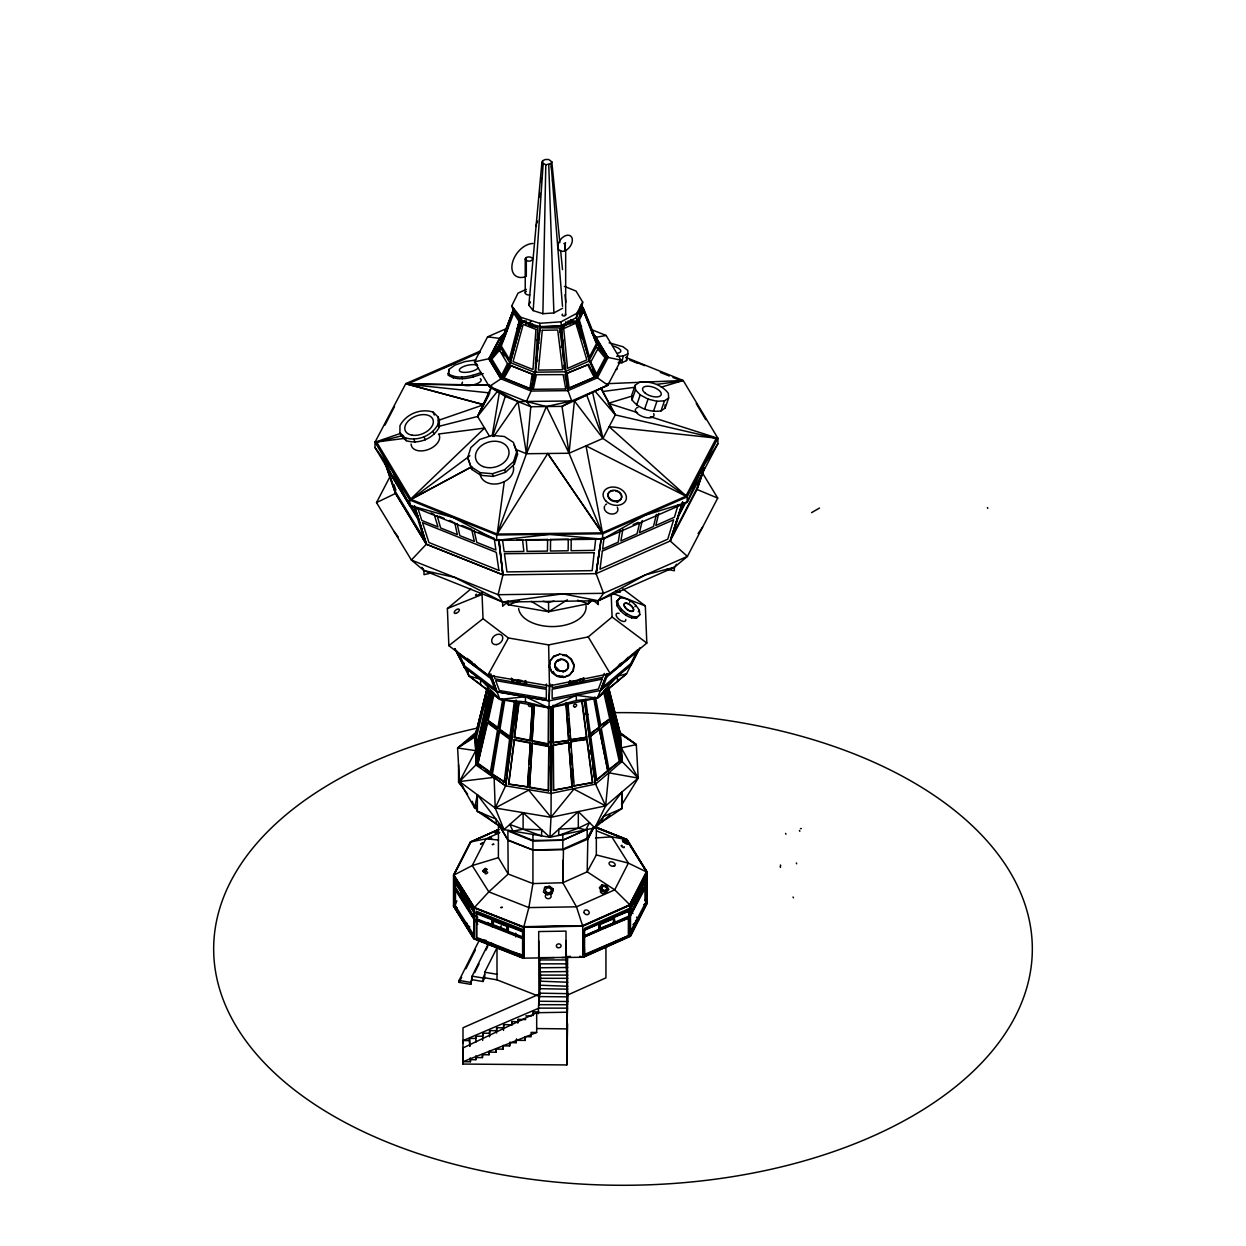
<?xml version="1.0" encoding="UTF-8"?>
<svg xmlns="http://www.w3.org/2000/svg" width="1246" height="1246" viewBox="0 0 1246 1246"><rect width="100%" height="100%" fill="white"/><g stroke="black" fill="none" stroke-linecap="round" stroke-linejoin="round"><path stroke-width="1.5" d="M529.488 787.643L532.276 742.943L529.488 787.643L548.458 790.852L548.785 746.043L534.098 743.286M534.082 705.002L532.073 741.136L548.458 744.423L548.458 707.463M548.458 790.852L548.785 746.043M548.458 744.423L548.785 706.996M538.708 940.948L538.973 1004.681L567.553 1004.728L567.506 957.411L539.783 957.676L539.783 994.448M567.584 1023.791L566.805 1064.941L462.936 1064.053L462.998 1040.628L538.973 1008.123L567.553 1008.154L566.011 940.528M567.553 991.473L566.805 1012.219L536.683 1012.718L536.683 1032.467L462.936 1061.732L470.427 1061.732L470.427 1059.676L475.832 1059.692L475.847 1055.814M475.879 1042.248L475.894 1036.283L482.763 1036.142L482.763 1033.277L489.631 1033.152L489.631 1030.551L496.656 1030.769L496.656 1027.654L503.664 1027.872L503.664 1024.57L511.981 1024.835L511.981 1021.549L518.149 1021.751L518.149 1019.353L525.765 1019.602M596.336 825.117L596.336 854.943L587.178 871.811L562.818 882.744L532.93 883.585L508.197 874.022L498.384 857.669L498.478 824.104L507.916 839.913L508.197 874.022L488.821 891.856L474.399 907.493L474.259 938.69L453.746 906.231L453.746 875.222L470.599 842.062L498.602 829.493M399.919 432.767L399.95 425.696C405.947 414.046 420.634 408.081 433.078 412.083L438.171 417.052L439.355 419.98L439.324 427.051C433.328 438.701 418.625 444.651 406.196 440.663L401.103 435.695L399.919 432.767L405.012 437.735L406.196 440.663M439.324 427.051L438.14 424.138L438.171 417.052M551.62 707.23L551.012 817.298L549.922 837.281L503.991 829.618L481.532 812.953M546.449 684.038L546.418 687.667L495.02 678.868L493.774 675.503M475.832 1059.692L475.832 1057.589L482.451 1057.589L482.514 1054.023M482.669 1040.441L482.763 1033.277M549.361 685.627L549.003 707.884L499.895 699.38L468.839 675.846L454.868 648.636L464.042 666.657L463.901 663.168M562.662 308.229L553.894 312.948L542.882 313.712L545.795 164.815L541.901 162.447L542.695 160.672L545.327 159.504L548.692 159.488L551.822 161.84L559.843 242.659M647.25 902.961L629.837 936.011L629.837 905.001L647.25 871.951L647.079 903.007L630.165 936.151L582.739 957.208L582.739 926.199L576.477 906.823L562.818 882.744L563.457 849.71L587.832 839.103L594.062 827.297M543.49 891.98L547.212 894.472L552.056 893.242L553.193 889.068L549.47 886.124L544.627 887.37L543.49 891.98L547.212 894.908L552.056 893.678L553.193 889.068M544.627 887.37L549.47 886.56L553.177 889.504M618.452 731.355L636.301 744.594L638.217 778.111L621.661 805.041L621.925 792.004L594.856 827.889L549.922 837.281L523.118 812.657L503.991 829.618L477.358 794.761L474.648 807.844L477.405 809.884M482.451 1057.589L482.451 1054.739L489.086 1054.739L489.18 1051.141M489.538 1036.75L489.631 1030.551M489.086 1054.739L489.086 1052.138L496.095 1052.2L496.188 1048.634M496.515 1033.012L496.656 1027.654M496.095 1052.2L496.095 1049.085L503.104 1049.148L503.213 1045.285M503.509 1030.38L503.664 1024.57M503.104 1049.148L503.104 1045.846L509.63 1045.924L509.63 1042.637L516.14 1042.715L516.14 1040.317L525.251 1040.41L525.345 1036.641L531.108 1036.765L531.108 1032.404L536.683 1032.467M567.553 1008.154L566.805 1028.9L536.683 1028.542M568.223 667.716L567.74 663.012L563.831 659.586L560.357 659.212L557.289 660.458L555.436 663.012C552.243 672.809 570.341 674.709 568.41 664.414L566.774 661.486C562.912 657.421 554.968 659.399 554.828 665.395M549.86 683.805L549.081 700.797L496.967 691.841L464.073 666.89L463.917 663.277M532.073 741.136L534.394 704.535M527.494 787.301L530.344 742.663L514.364 739.657L508.539 784.092L527.759 786.911L508.539 784.092M518.819 702.386L514.396 737.585L530.204 740.763L532.307 704.691M527.868 784.98L528.88 767.676M529.114 763.829L530.235 744.578M530.204 740.763L532.572 704.302M402.847 435.508L376.681 442.174L411.071 499.412L497.185 534.067L526.466 453.731L530.812 406.726L526.451 401.477L531.123 391.057L535.095 372.554L537.883 328.072L521.529 321.156L510.455 362.648L500.861 378.893L489.304 386.525L474.461 361.838L487.607 336.825L508.243 327.807M542.882 313.712L533.179 310.597L543.147 163.927M539.892 197.07L540.188 193.239M541.076 181.745L541.371 177.913M542.103 168.335L542.695 160.672M533.179 310.597L528.834 305.192L541.901 162.447M625.118 842.763L627.143 842.95L624.807 841.081M505.876 331.716L499.49 338.398L488.79 358.77L501.017 378.862L531.123 391.057L535.624 372.18L539.767 327.823L559.579 327.963L567.989 390.652L571.712 400.963L574.422 400.932L607.814 385.185L620.96 360.172L606.117 335.47L591.975 329.785M517.791 1023.153L518.149 1019.353M516.14 1042.715L516.498 1038.899M564.407 286.378L576.057 291.066L582.707 302.124L576.82 313.338L576.384 317.637L581.726 338.102M549.33 667.062L550.218 660.614L553.956 656.128L559.781 654.15L566.151 655.194L571.353 658.978L574.001 664.492L573.378 670.27L569.391 675.425L563.55 677.403L557.18 676.36L551.978 672.575L549.33 667.062L550.218 660.614M573.113 670.94L574.001 664.492M532.976 1015.537L533.381 1011.783L538.973 1012.048M595.697 538.848L594.42 550.374L571.089 550.716L571.229 539.16L591.943 538.895M511.545 1025.396L511.981 1021.549M509.63 1045.924L510.05 1042.092M567.584 963.843L539.83 963.828L540.624 978.328L539.752 988.701L567.771 989.168M538.973 1004.681L539.752 993.171L567.771 993.654M538.35 1013.699L538.973 994.261L462.998 1027.763L462.998 1042.949M503.991 829.618L495.207 808L505.596 785.852L510.112 747.849M510.564 744.049L514.863 707.962M570.637 684.272L570.59 681.001L570.637 684.272L582.801 681.889L582.894 678.463L579.374 679.195M608.469 687.294L620.508 734.206L622.081 761.508L595.541 784.123L551.059 793.422L505.596 785.852L516.124 699.956M504.132 782.55L509.583 739.19L498.727 731.168L491.625 773.688L505.051 782.301L491.625 773.688M503.914 700.19L499.101 728.988L510.751 736.9L509.848 737.134L514.396 701M506.001 774.763L508.119 757.786M508.602 754.017L510.502 738.94L501.188 732.072M510.985 735L513.134 717.867M513.617 714.067L515.283 700.75M508.82 783.703L514.364 739.657M514.396 737.585L519.099 701.996M536.356 224.576L536.387 226.445M535.733 363.614L540.437 326.966L539.627 323.306L520.781 317.263L511.701 305.971L518.04 293.106L526.326 289.352M483.386 870.3L484.227 871.515M604.123 537.415L602.612 549.081L618.265 542.135L620.041 530.391M595.152 391.306L615.306 414.902L716.232 438.312L685.783 496.297L602.098 532.867L497.185 534.067L504.272 481.641M583.346 681.313L583.844 677.622M492.497 692.169L475.583 764.717L505.596 785.852L517.324 702.09M600.105 545.561L596.102 573.612L603.531 593.314L598.282 600.759L598.282 604.497L592.473 599.622M601.179 538.474L596.118 573.643L502.948 574.842L426.319 544.222L395.512 493.447L384.858 462.687M601.335 538.365L596.118 573.643L670.223 540.998L697.012 489.476L704.613 467.437L696.997 489.46L717.712 498.089L687.418 556.401L674.366 567.273L598.282 600.759L502.652 602.02L423.998 570.59L411.382 560.046L376.51 502.59L390.761 475.147M532.167 374.439L529.83 388.736L503.166 377.974L510.284 365.389L533.101 374.501L510.284 365.389M531.045 387.008L531.637 383.441M532.213 379.859L532.805 376.292M492.186 435.851L499.49 391.758M492.528 773.439L499.646 730.919L498.727 731.168M500.004 728.739L504.801 699.956M490.301 772.754L497.497 730.249L486.999 722.493L477.81 763.907L490.301 772.754L491.703 768.844M493.587 692.745L487.498 720.188L498.634 727.851L497.87 728.053L502.73 699.333M492.326 765.153L492.949 761.462M495.768 744.828L496.391 741.136M497.014 737.445L497.637 733.738M499.615 722.104L500.253 718.272M500.908 714.441L501.546 710.625M502.2 706.794L502.839 702.962M582.894 678.463L582.801 681.889M622.938 529.114L620.851 540.982L637.033 533.802L639.525 523.367M511.701 305.971L513.243 309.989L522.121 320.97L540.437 326.966L561.152 325.689L576.384 317.637L581.991 306.22L582.707 302.124M483.246 373.582C472.499 377.476 458.84 382.086 448.42 375.295L448.84 369.486L454.992 365.094L464.883 361.605L475.863 359.969M448.42 375.295L448.84 369.486M534.736 371.324L531.123 391.057L567.989 390.652L597.395 377.803L608.095 357.415L596.009 337.308L592.255 333.025M618.608 362.898L621.879 362.757L623.156 356.029L627.844 353.864L627.813 350.469L623.031 346.762L609.123 342.79M621.879 362.757L626.582 360.592L627.844 353.864M555.373 663.152L555.249 666.314L559.875 671.002L563.348 671.376L566.416 670.13L568.269 667.576M569.048 684.225L569.765 680.518M477.81 763.907L487.762 722.291L496.765 728.941M488.261 719.986L493.946 694.38M491.142 690.985L487.186 707.868L487.653 718.148L486.501 717.976L492.372 691.764M477.436 760.325L492.497 692.994M478.651 754.842L492.653 692.449M536.496 223.875L537.602 221.072M476.206 748.021L485.488 708.585L484.974 698.741L475.536 736.682L476.206 748.021L477.187 748.161L485.146 714.347M490.472 691.717L486.952 706.669L485.971 706.544L489.491 691.577M485.551 709.737L486.065 719.908L476.938 760.558L476.268 749.22L485.551 709.737L486.719 709.909L486.89 713.288M486.501 717.976L486.018 707.712L489.99 690.829M477.779 755.045L477.452 749.376L486.719 709.909M642.282 520.594L639.432 532.743L653.496 526.513L656.377 514.38M658.713 513.336L655.832 525.469L674.398 517.246L678.167 504.77M498.93 539.44L502.948 574.842L498.104 594.7L502.652 602.02L502.652 606.272L508.243 601.102M487.061 688.322L474.96 736.978L476.533 764.281L459.525 781.538L474.648 807.844L472.203 801.303M485.971 706.544L485.504 696.639L487.357 689.178M477.078 746.261L476.517 736.822L485.068 702.495M486.875 705.018L486.501 696.763L488.354 689.318M477.171 364.58L474.461 361.838L488.79 358.77L500.861 378.893L509.754 362.726L520.283 320.72L514.536 311.111M500.082 338.85L506.717 330.969M487.186 688.477L474.96 736.978L476.595 764.063M487.357 687.948L474.96 736.978L457.594 748.005L459.525 781.538L495.207 808L551.012 817.298L605.649 805.882L638.217 778.111L621.287 747.849L636.301 744.594L620.337 733.458M591.211 753.799L592.208 750.045M479.632 939.531L459.089 980.446L459.089 982.378L470.77 984.34L472.109 977.752M470.77 984.34L472.109 976.163L488.588 943.315M561.136 347.385L563.239 340.22M617.144 501.967L617.035 500.939M617.549 501.998L617.891 500.83A7.024 5.28 16.4 0 0 619.324 492.03A7.024 5.28 16.4 0 0 608.25 493.447A7.024 5.28 16.4 0 0 616.178 501.048L618.374 501.608M492.7 436.084L505.237 396.43L489.304 386.525L526.451 401.477L546.402 406.539L571.712 400.963L607.814 385.185L597.395 377.803L592.925 369.891M467.686 457.578L470.863 447.594L479.757 439.495L491.999 435.415L504.319 436.474L513.383 442.377L516.794 451.55L517.557 454.245L514.38 464.213L505.487 472.327L493.245 476.408L480.94 475.349L471.86 469.446L467.686 457.578L471.86 469.446M471.097 466.752L480.177 472.655L492.482 473.714L504.723 469.633L513.632 461.518L516.794 451.55M417.394 514.738L426.319 544.222L411.382 560.046L498.104 594.7L603.531 593.314L687.418 556.401L670.223 540.998L682.559 502.122M682.979 502.59L679.506 513.477L685.175 502.543M670.223 540.998L682.699 502.216M670.161 540.998L682.652 502.34M482.7 871.156L485.286 868.431L486.921 869.35L484.336 872.091L482.7 871.156L484.336 872.091M482.841 871.406L485.286 868.431M484.18 871.842L486.921 869.35M525.314 684.506L525.064 681.064L525.314 684.506L512.931 682.294L512.573 678.945M512.931 682.294L513.227 681.406M703.928 468.029L697.059 488.089L672.497 535.437L678.805 515.657L685.752 502.309M635.195 385.201L631.706 395.278L632.018 399.888C638.622 408.579 650.365 412.473 661.003 410.931L665.177 408.018L668.65 397.941L668.339 393.315C661.751 384.625 649.991 380.746 639.369 382.288L635.195 385.201L635.507 389.811L632.018 399.888M636.722 404.981L640.21 394.904L635.507 389.811M644.571 409.171L648.06 399.094L640.21 394.904M653.465 411.351L656.938 401.274L664.476 400.854L668.65 397.941M661.003 410.931L664.476 400.854M621.661 805.041L622.969 801.38M513.586 309.506L499.786 346.372L488.79 358.77L500.44 345.703L513.243 309.989M604.248 673.432L602.784 677.357L552.134 687.667L552.134 684.552M606.849 673.603L600.463 690.424L549.112 700.844L496.983 691.764L464.073 666.89M513.819 309.008L501.001 342.479L505.393 334.13M507.06 330.439L500.02 337.962L489.32 358.35L499.521 345.781L513.85 308.478M505.455 602.503L508.446 604.777L548.629 611.739L588.221 603.718L589.545 600.307M549.953 661.283L553.956 656.128M551.978 672.575L549.595 666.376M559.781 654.15L553.691 656.813M556.931 669.102L557.959 671.049M557.18 676.36L552.243 671.89M573.736 665.177L571.089 659.664L566.151 655.194M563.55 677.403L569.656 674.74L573.378 670.27M566.416 670.13L563.021 672.201M607.238 673.572L597.364 698.103L549.003 707.884L525.454 701.934L499.895 699.38L468.839 675.846L467.219 670.395M511.717 728.583L516.763 716.279M621.365 663.152L618.452 665.582L619.309 666.236L620.43 663.557M488.962 838.091L489.522 839.306L491.578 838.215L489.803 837.343L489.522 839.306M491.282 837.577L489.242 838.683L491.251 837.733M483.541 870.549C485.878 865.83 487.124 873.789 483.355 870.58M486.08 869.973L484.414 871.25M619.309 666.236L626.582 660.178L627.828 657.312M385.014 425.057L394.499 406.554M479.71 351.325L405.775 383.643L375.015 442.19L375.015 447.594L409.732 505.409L496.687 540.39L602.659 539.191L687.153 502.247L702.542 467.577L717.914 443.701L717.914 438.296L683.182 380.482L625.804 357.4M472.109 979.683L482.996 981.505L482.996 977.985L484.71 974.279M482.996 981.505L484.71 977.798L484.71 972.223L497.247 947.24M563.613 324.49L563.644 326.265L531.139 326.654L532.447 323.882M491.843 386.151L477.607 416.476L438.358 426.475M562.507 306.314L551.059 163.428L551.822 161.84M500.44 345.703L504.35 337.557M491.422 387.724L477.607 416.476L489.569 436.365M593.205 827.889L587.832 839.103L587.178 871.811L614.73 889.831L630.165 905.126L630.165 936.151M549.922 837.281L578.331 811.598L594.856 827.889L605.649 805.882L608.811 772.816L638.217 778.111L622.081 761.508L616.163 739.034M528.834 305.192L530.469 301.875M501.126 376.308L507.48 363.645L498.727 348.88L490.363 358.583L501.126 376.308L502.668 376.837L504.256 373.675M506.639 368.909L509.022 364.159L507.48 363.645M459.089 982.378L461.659 977.269M465.926 968.749L475.349 949.982M474.71 972.565L479.04 963.921M485.987 950.091L487.716 946.633M499.553 929.236L501.266 925.84M467.593 670.441L468.839 675.846L480.582 679.366L499.895 699.38L525.454 696.732L549.003 707.884L576.322 700.517L597.364 698.103L626.536 673.775L639.914 647.78M456.815 882.386L455.133 885.704L455.133 881.841M456.893 883.274L455.133 886.731L455.133 904.331L456.893 900.889M453.746 906.231L455.444 902.914M498.525 829.447L470.427 841.938L453.513 875.066L453.513 906.091L473.558 938.643L522.931 958.174L554.174 957.676M474.399 938.503L523.834 957.972L523.834 926.962L474.399 907.493L453.918 875.066L470.77 842.062L498.743 829.634M646.316 871.857L629.479 904.861L582.458 925.747L523.663 926.681M626.847 839.399L646.674 871.998L629.837 905.001L582.614 925.98L523.803 926.915L528.849 907.586L532.93 883.585L532.93 841.034L507.916 830.926L507.916 839.913L532.93 850.021L563.457 849.71M644.743 899.83L646.674 903.007L646.674 871.998L626.193 839.57L597.566 827.78L627.034 839.446L647.079 871.998L630.165 905.126L582.739 926.199L522.931 927.149L473.558 907.618L453.513 875.066L474.072 907.633L474.072 938.643L523.756 958.174M639.105 649.197L631.27 664.492L600.463 690.424L631.41 664.616M506.67 331.202L500.269 338.118L490.815 356.107L498.789 346.123L504.038 336.171M494.101 353.942L501.842 339.224L504.396 336.467M499.521 345.781L505.611 334.162M484.663 403.034L489.071 394.639M589.187 360.452L597.893 343.865L583.549 308.556L577.942 319.085L589.187 360.452L597.395 377.803L589.654 360.873L577.023 320.502L561.307 327.044L567.989 390.652L564.905 374.423M650.35 416.709L717.914 438.296L687.153 496.858L687.153 502.247L644.898 515.314L602.659 539.191L549.673 534.394L496.687 540.39L453.217 517.495L409.732 505.409L392.381 471.097L375.015 447.594M687.153 502.247L717.914 443.701M596.429 374.174L605.026 357.882L606.6 357.322L598.625 347.494L597.068 348.055L605.026 357.882M595.572 375.809L597.145 375.248L606.6 357.322M629.542 908.941L631.878 904.487M630.492 908.023L646.814 877.059M630.492 909.097L646.814 878.134M636.192 901.434L640.351 893.522L640.351 889.146M629.542 914.704L635.008 904.331L635.008 898.568M645.849 883.741L640.631 893.662L640.631 889.815M629.542 915.732L645.849 884.769M630.492 914.875L646.814 883.912M630.492 915.903L646.814 884.94M629.542 933.347L645.849 902.369L645.849 879.894M598.625 347.494L590.744 362.103L597.145 375.248M587.115 829.291L562.818 840.209L532.93 841.034M498.384 824.104L508.197 840.458L532.93 850.021L562.818 849.18L587.178 838.247L592.644 828.185M500.861 378.893L510.377 361.729L522.121 320.97L520.781 317.263M470.817 589L447.392 608.546L448.856 645.677L487.856 675.223L508.446 637.968L548.629 644.914L588.221 636.908L612.098 617.004L611.21 594.654M503.166 377.974L504.1 378.036L511.218 365.452M622.517 840.24L624.916 840.147L627.813 842.047L628.296 844.025L623.187 841.922L622.517 840.24L625.04 840.692M623.187 841.922L622.704 839.944M624.916 840.147L628.296 844.025M626.084 843.822L628.482 843.729M497.185 534.067L547.742 453.497L602.098 532.867L569.033 453.248L546.402 406.539L526.466 453.731L516 449.526M616.863 501.531L617.891 500.83M493.759 436.505L518.025 401.57L571.712 400.963L561.993 406.367L530.812 406.726L505.237 396.43M666.906 569.251L674.366 570.761L674.366 567.273L676.516 564.251M698.103 533.568L702.557 527.245M405.012 437.735C417.441 441.738 432.144 435.773 438.14 424.138M483.666 870.253L485.208 869.272L486.267 869.926M485.333 872.434C483.604 875.767 490.192 872.402 486.656 871.733M535.344 363.131L537.633 360.141M616.521 601.538L620.025 597.924C628.264 597.519 635.46 603.547 639.323 610.384L639.852 614.59L636.348 618.203C628.124 618.608 620.929 612.58 617.05 605.743L616.521 601.538L620.025 597.924M617.05 605.743L618.109 604.388L617.58 600.198M620.43 610.742L621.474 609.387L618.109 604.388M629.604 602.27L630.647 600.93M625.741 615.197L626.785 613.857L632.61 616.583L637.407 616.848L639.852 614.59M634.915 606.74L635.958 605.385M631.566 617.938L632.61 616.583M638.279 611.739L639.323 610.384M636.348 618.203L637.407 616.848M497.746 390.933L477.607 416.476L483.791 404.716L405.775 383.643L489.413 385.216M498.073 350.079L500.347 347.245L498.789 346.123M559.656 332.199L565.482 324.91M577.521 600.214L588.221 603.718L591.539 599.622M549.642 742.024L552.071 739.034M574.328 788.562L551.012 817.298L528.32 789.637M490.363 358.583L491.905 359.097L500.269 349.394L498.727 348.88M594.576 697.153L597.364 698.103L626.536 673.775L617.455 676.251L597.364 698.103L576.322 695.315L549.003 707.884L548.988 706.389M409.732 505.409L409.732 500.004L484.585 428.079L438.452 434.029M627.003 843.277L626.38 841.408L627.018 842.109M618.141 362.711L620.96 360.172L608.095 357.415L600.993 349.254M529.363 789.808L495.207 808L494.132 777.348L459.525 781.538L475.738 750.637L457.594 748.005L476.844 731.604M594.856 827.889L610.01 814.962M633.015 924.579L638.887 919.579L636.504 917.134M607.051 771.072L595.993 780.448L607.877 771.227L599.357 728.957L607.877 771.227M620.119 760.839L609.045 770.23L601.273 728.225L610.992 720.328L620.119 760.839L608.064 770.044L607.363 766.228M607.332 675.379L637.734 649.758M588.221 603.718L592.707 599.996M487.856 675.223L549.47 685.892L610.197 673.603L646.814 643.061L645.335 605.93L622.844 588.891M476.984 666.485L476.159 667.155L468.309 661.143L469.135 660.473M590.744 742.32L589.95 736.604L593.984 733.333M603.08 725.779L607.238 722.4M589.95 736.604L600.167 729.128M448.856 645.677L483.027 618.701L482.062 594.482L447.392 608.546M588.86 728.63L589.623 734.159L599.778 726.948L594.576 698.492M610.556 718.428L599.918 725.873L610.556 718.428L604.248 690.44M589.623 734.159L599.778 726.948M594.342 338.647L595.884 337.51L592.068 333.227M469.882 455.771L411.071 499.412L471.86 466.705M457.594 748.005L475.972 734.61M531.139 601.288L548.629 611.739L567.288 599.84M811.567 512.636L819.525 508.041M442.953 368.037L455.366 362.898M539.627 323.306L561.027 321.811L576.82 313.338M400.387 433.452L375.015 442.19L409.732 500.004L471.362 466.923M545.795 164.815L551.059 163.428M453.918 875.066L472.234 865.581L498.384 857.669M489.304 386.525L518.025 401.57L526.466 453.731L569.033 453.248L561.993 406.367L607.814 385.185M578.331 828.169L589.607 822.703L585.76 829.789L578.331 828.169L558.956 829.104L558.582 835.459L578.331 828.169L578.331 811.598M633.856 909.409L630.554 911.013L632.937 913.458M643.777 904.612L647.079 903.007L630.678 936.151L583.58 957.224L561.79 957.551M376.51 502.59L395.512 493.447L385.014 462.344M536.683 1012.718L462.936 1047.979L462.936 1064.053M517.028 328.259L522.276 325.813M525.765 324.194L531.014 321.748M519.364 323.026L524.535 320.658M518.211 324.832L526.497 321.001M518.476 324.427L525.173 321.359M566.93 995.336L605.945 977.845L605.945 945.589M499.786 832.671L485.878 838.854L470.427 841.938M584.561 929.687L628.996 909.938M585.589 929.563L598.828 923.691L599.435 929.921L598.828 923.691M614.138 916.885L614.761 923.13L614.138 916.885L628.996 911.028L583.938 930.31L583.938 936.073L628.996 916.791L628.373 910.561M601.491 923.255L614.013 918.411L614.013 922.803L600.401 928.846L599.778 924.002L600.401 928.846M600.401 924.47L614.013 918.411M599.778 928.395L614.013 922.803M583.938 936.073L598.828 929.469M614.138 922.663L628.373 916.34M584.561 955.168L584.561 928.379L628.996 908.63L628.996 935.435L584.561 955.168L583.938 937.101L599.933 929.999M603.5 928.426L628.996 917.819L583.938 937.101M583.938 954.716L628.996 935.435M526.31 257.548L527.058 257.206A3.645 2.103 0 0 1 532.509 258.841A3.645 2.103 0 0 1 527.634 261.006A3.645 2.103 0 0 1 526.31 257.548L526.31 276.316L525.002 276.892A19.142 12.398 -53 0 1 512.418 262.859A19.142 12.398 -53 0 1 532.945 243.484M563.862 243.593A1.791 1.044 0 0 0 564.765 243.453L565.139 243.281A1.791 1.044 0 0 0 565.606 242.814M633.139 524.628L638.232 522.37M480.146 352.291L407.146 384.189L483.791 404.716L438.467 420.338M565.7 371.339L589.654 360.873M409.732 500.004L496.687 534.986L602.659 533.786L687.153 496.858L609.138 426.662L717.914 438.296M568.176 388.347L595.09 376.977L588.564 364.439L566.167 373.629L588.564 364.439M595.09 376.977L569.157 388.269L567.164 373.551M448.077 373.629C457.936 380.123 470.988 376.183 481.268 372.492M506.11 602.098L508.446 604.777L519.224 600.977M498.634 831.191L494.942 833.076L498.758 832.281M635.507 920.716L638.887 919.579M501.842 698.772L499.895 699.38L496.983 691.764M513.134 713.039L516.669 711.933M598.018 949.53L607.129 946.695M602.659 539.191L602.659 533.786L585.994 445.834L687.153 496.858L602.955 438.421L574.422 400.932L569.033 453.248L602.955 438.421L615.306 414.902L608.344 403.299L632.065 396.072M661.283 387.163L683.182 380.482L606.818 383.706M509.583 739.19L510.502 738.94M674.366 567.273L645.475 574.858L598.282 600.759L562.896 593.844L502.652 602.02L454.743 577.381L423.998 570.59L421.724 567.6M433.39 572.475L423.998 574.671L423.998 570.59L422.02 567.319M513.601 710.22L517.308 709.441M613.125 866.359L614.87 865.721A3.24 2.025 24.4 0 0 612.97 862.232A3.24 2.025 24.4 0 0 609.06 863.073A3.24 2.025 24.4 0 0 612.331 866.282L614.496 866.032M513.523 711.855L517.199 711.077M800.462 828.683L801.334 828.512M570.933 681.874L583.237 679.35M553.317 790.244L572.194 786.802L553.317 790.244L553.022 745.217L568.706 742.289L572.194 786.802M592.722 782.566L573.767 785.946L592.722 782.566L587.084 739.283L579.483 740.186M543.022 601.32L548.552 602.285L554.018 601.179M570.294 683.4L577.256 682.029M572.288 741.526L575.886 740.856M553.022 745.217L569.033 742.663M570.902 747.616L570.481 741.868L587.084 739.283M523.118 829.229L512.994 831.113L509.801 824.463L541.496 835.864L541.776 829.789L523.118 829.229L523.118 812.657M609.434 701.031L609.076 695.408L610.229 695.206L610.836 704.582L607.3 689.848M609.496 697.168L610.665 696.95L611.303 706.56L620.586 745.326L619.418 745.544M610.369 713.07L609.917 705.828L610.898 705.641L606.942 689.069M610.135 706.778L611.303 706.56M610.4 707.837L611.381 707.666L620.679 746.525L621.489 757.864L612.004 716.964L611.381 707.666M611.023 717.151L612.004 716.964M619.278 743.66L618.608 734.206L619.776 733.987L620.586 745.326M620.368 756.151L619.683 746.712L620.679 746.525M606.117 335.47L596.009 337.308L592.411 333.601M552.99 742.709L568.877 740.373L552.99 742.709L552.757 706.716M570.31 739.61L586.819 737.243L570.715 740.062L570.029 735.825M603.282 391.446L633.949 387.397M656.938 384.36L681.858 381.074L672.887 377.46M375.015 442.19L405.76 438.234M566.743 956.663L570.481 956.367M595.541 837.966L611.786 836.845L626.193 839.57L596.18 827.765M616.599 356.309L623.156 356.029M469.446 1038.479L469.804 1046.188L469.446 1038.479L475.894 1038.385L475.894 1036.283M462.998 1040.628L469.446 1040.535M517.106 539.845L522.572 539.783L523.834 551.417L504.163 551.713L502.543 540.032M561.884 325.175L565.762 325.128M535.624 372.18L565.668 371.838M565.762 388.986L533.272 389.313L536.387 374.688L563.145 374.625L565.731 388.877M540.312 967.753L567.678 967.503M540.312 971.833L567.678 971.568M508.586 830.412L532.945 840.396L562.818 840.209L587.178 829.26L587.178 838.247M567.584 959.934L539.83 959.934L539.783 957.676M540.624 975.104L567.787 975.104M540.624 978.328L567.787 978.328M539.362 996.598L567.662 996.862M539.362 1001.254L567.662 1001.519M489.678 385.31L407.146 384.189L489.958 392.957M525.765 1015.895L531.481 1016.082M540.125 981.194L567.771 982.222M540.125 985.228L567.771 986.271M498.509 839.991L485.878 838.854L472.234 865.581L488.821 891.856L528.849 907.586L576.477 906.823L614.73 889.831L628.373 863.104L611.786 836.845L596.756 830.926M626.987 842.95L626.193 842.888M487.607 336.825L499.49 338.398M485.504 696.639L486.501 696.763M486.018 707.712L487.186 707.868M485.488 708.585L486.47 708.725L486.22 703.803M475.536 736.682L476.517 736.822M476.268 749.22L477.452 749.376M486.252 940.45L474.072 938.643L453.513 906.091L455.148 902.774L453.513 906.091L457.064 907.664M562.709 655.349L565.886 655.879M557.445 675.675L563.815 676.718M484.71 972.223L496.998 974.279M484.71 977.798L496.998 979.854L538.35 996.068M472.109 976.163L482.996 977.985M459.089 980.446L470.77 982.409M517.931 679.849L521.498 680.456M512.277 679.833L524.768 681.936M529.815 787.176L548.785 790.385M516.763 682.045L520.298 682.683M514.084 740.046L530.064 743.052M531.949 743.41L548.458 746.51M514.66 737.196L530.469 740.373M532.4 740.669L548.785 743.955M648.06 399.094L656.938 401.274M596.336 854.943L628.373 863.104L646.674 871.998M579.826 956.258L583.58 957.224M622.159 845.395C618.608 844.881 625.367 849.554 624.199 846.735M521.264 954.607L498.883 948.393L491.095 942.911M634.276 361.48L644.727 365.639M584.67 713.491L588.205 714.519M467.312 923.473L463.792 922.367L469.835 926.946M608.344 403.299L637.563 412.628M612.939 593.47L645.335 605.93M475.474 803.872L477.358 811.333L480.146 812.423M596.367 827.578L626.52 839.43L647.079 871.998M474.072 907.633L523.694 927.149L523.694 958.158M476.284 912.524L522.604 930.762M490.644 918.551L476.86 913.116L476.86 918.894L492.372 924.999L492.372 919.237M509.988 926.167L521.529 930.715M476.284 913.598L522.604 931.837M523.18 937.132L508.337 931.292L508.337 925.513M476.284 919.377L522.604 937.615M523.18 938.16L476.86 919.922L476.86 937.537L523.18 955.775M476.284 920.405L522.604 938.643M568.083 320.954L573.129 322.979M578.191 324.988L581.555 326.327M565.466 321.904L570.512 323.913M577.256 326.592L580.62 327.947M430.851 512.994L434.138 514.318M438.888 516.218L444.152 518.336M449.432 520.439L452.937 521.856M461.986 525.485L471.689 529.363L474.337 541.403L459.821 535.624L457.126 523.538M479.134 532.354L494.21 538.397L495.908 550L476.751 542.368L474.119 530.344M498.945 539.767L502.948 574.842L426.319 544.222L395.512 493.447M570.528 319.755L580.48 323.773M570.59 321.063L574.11 322.48M629.837 360.141L637.002 363.022M660.333 372.414L669.289 376.012M510.455 362.648L535.095 372.554M504.1 378.036L530.765 388.799M477.358 811.333L495.908 819.027L496.531 824.073L477.358 811.333L477.358 794.761M573.3 788.78L605.649 805.882L595.541 784.123L592.489 765.231M467.172 903.49L471.268 913.972L477.748 917.383M487.451 922.507L490.69 924.221L492.497 927.102M625.804 842.623L624.916 842.094M486.049 696.826L487.03 697.386M623.374 841.642L626.255 843.526M618.826 732.928L636.301 744.594M500.269 338.118L501.842 339.224M478.573 763.689L491.064 772.551M476.533 764.281L480.925 767.552M485.333 770.822L505.596 785.852M612.098 617.004L646.814 643.061M472.234 662.265L466.985 658.309L468.309 661.143M483.027 618.701L508.446 637.968M457.874 652.374L490.317 676.952L489.367 674.351M487.498 720.188L497.87 728.053M499.101 728.988L509.848 737.134M473.059 663.479L475.676 665.489M625.726 659.523L626.582 660.178M624.682 842.483L623.779 841.564M621.474 609.387L626.785 613.857M458.559 764.764L458.559 782.052L463.543 787.69M599.295 346.435L597.099 343.694L581.399 304.055M601.491 349.176L608.095 357.415L597.893 343.865M393.954 531.326L398.222 536.901M458.559 782.052L467.593 794.107M696.218 403.517L705.766 419.684M536.839 340.049L539.035 343.226M547.742 453.497L602.659 533.786M581.399 304.849L595.604 340.594M453.746 875.222L474.259 907.68M457.313 884.535L459.151 887.448M472.639 908.786L468.527 902.291L468.527 908.069L473.667 916.184M454.541 880.751L473.745 911.153M454.541 881.825L473.745 912.228M473.682 917.243L455.475 888.429L455.475 906.029L473.682 934.843M454.541 887.604L473.745 918.006M454.541 888.632L473.745 919.034M471.268 913.972L473.137 916.947M474.991 919.906L477.779 924.376M393.518 477.934L385.73 463.652M402.318 492.372L408.174 501.967L407.707 500.549M702.012 472.218L717.712 498.089M499.786 346.372L509.754 362.726M491.905 359.097L501.686 375.233M595.884 337.51L606.522 355.219L596.242 341.622M596.273 341.871L598.205 345.095M508.851 750.435L510.658 753.456M588.221 636.908L610.197 673.603M502.216 352.68L504.147 355.967M600.774 388.16L615.306 414.902L601.195 388.269M587.582 364.517L594.108 377.055M456.986 651.082L462.858 662.732M799.449 830.49L799.839 831.3M785.572 833.403L785.977 834.213M796.319 862.964L796.724 863.79M780.37 865.004L780.775 865.814M780.105 866.624L780.51 867.434M793.032 897.011L793.437 897.836M490.971 837.094L491.578 838.215M474.851 664.243L476.159 667.155M507.06 601.397L508.446 604.777M433.078 412.083L434.262 415.011M432.985 431.412L434.169 434.34M424.092 436.957L425.275 439.885M413.859 439.262L415.043 442.19M987.424 507.543L987.767 508.43M581.991 306.22L588.112 322.325M586.85 395.496L602.955 438.421L592.613 392.412M514.146 445.071L517.557 454.245M491.095 675.379L496.967 691.841L490.737 673.821M578.751 310.737L580.652 316.126M394.016 484.678L395.916 490.099M580.325 306.298L582.77 313.307M580.402 307.482L582.271 312.886M580.262 309.662L581.508 313.213M393.393 476.206L401.321 490.737L400.215 487.388M408.252 500.861L416.865 516.218L413.999 507.169M417.69 507.714L421.802 520.47L437.969 526.918L434.683 516.109M414.497 505.985L426.412 544.191L414.591 506.032M608.842 693.134L611.506 702.464M612.565 706.202L620.508 734.206M513.632 461.518L514.38 464.213M504.723 469.633L505.487 472.327M492.482 473.714L493.245 476.408M480.177 472.655L480.94 475.349M437.128 515.517L440.648 527.977L457.344 534.643L454.697 522.557M612.316 706.684L617.907 729.175M608.64 687.714L620.103 734.206L622.081 761.508L605.727 690.58M607.752 690.019L609.076 695.408M609.948 699.022L618.608 734.206M525.765 680.534L526.7 684.288M605.945 689.24L609.917 705.828M611.288 711.544L619.683 746.712M622.081 761.508L605.603 689.427L611.475 714.69L610.898 705.641M603.703 692.106L609.59 718.226M610.01 720.141L619.153 760.652M473.028 375.404L473.355 377.071M462.032 377.04L462.375 378.706M452.905 376.385L453.248 378.052M511.483 678.104L512.184 681.811M595.619 697.62L600.884 726.075M596.055 705.018L597.815 714.503M598.516 718.288L599.217 722.088M601.008 731.854L602.768 741.401M603.485 745.217L604.185 749.033M605.945 758.58L606.662 762.412M593.75 698.336L598.952 726.776M590.043 750.108L590.666 753.892M585.62 699.286L590.433 734.33M590.775 736.76L596.803 780.603M585.044 700.968L585.807 706.498M586.321 710.189L587.084 715.718M587.582 719.409L588.346 724.938M591.274 746.136L594.42 769.016M594.934 772.816L595.463 776.632M584.296 700.532L595.541 784.123L584.732 699.987M582.116 701.171L586.819 737.243M581.726 700.719L586.43 736.791M586.695 738.831L592.333 782.114M597.815 600.634L598.282 604.497M498.649 539.876L502.87 574.904M560.607 250.368L562.522 269.603M565.014 294.617L565.777 302.326M551.371 166.154L551.698 170.001M552.523 179.626L552.85 183.474M568.036 704.052L570.715 740.062M570.886 742.32L574.157 786.397M567.631 703.601L568.488 714.97M568.768 718.755L569.749 732.025M571.338 753.363L572.194 764.873M572.475 768.704L573.471 782.114M566.151 702.51L568.877 740.373M565.964 704.021L568.534 739.999M568.706 742.289L571.867 786.428M664.959 404.934L665.177 408.018M563.457 359.533L561.027 321.811M563.831 365.187L564.095 368.941M470.256 1057.885L470.427 1061.732M548.754 164.659L553.894 312.948M566.011 953.346L567.553 1001.846M621.738 800.898L621.925 808.576L601.382 822.329L603.469 816.473L621.925 808.576L621.925 792.004M548.629 644.914L549.47 685.892M550.452 766.197L551.059 793.422L550.716 707.526M531.108 324.879L531.139 326.654M626.536 357.197L626.582 360.592M548.552 602.285L548.629 611.739M553.068 705.205L553.333 743.083M553.349 745.591L553.66 790.634M645.926 873.726L645.926 876.125M644.976 876.312L644.976 882.09M644.976 883.118L644.976 900.733M641.581 888.055L641.581 893.834M635.958 898.724L635.958 904.503M635.351 900.095L635.351 903.023M628.373 917.368L628.373 934.967M617.455 676.251L617.455 681.469M613.406 917.959L613.406 922.336M576.322 695.315L576.322 700.517M566.805 1012.219L566.805 1064.941M566.011 957.504L566.011 931.12L538.708 931.556L538.708 957.94M565.668 250.166L565.668 314.911M565.139 243.281L565.139 250.68M564.765 243.453L564.765 250.82M562.818 834.446L562.818 849.18M562.818 860.379L562.818 882.744M533.381 1011.783L533.381 1014.696M532.945 834.633L532.945 840.396M525.454 696.732L525.454 701.934M525.236 259.028L525.236 292.857M525.251 1036.703L525.251 1040.41M515.751 933.114L515.751 936.93M507.761 925.996L507.761 931.774M507.574 925.949L507.574 930.341L493.369 924.75L493.369 920.358M496.998 947.645L496.998 979.854M496.687 534.986L496.687 540.39M491.796 919.704L491.796 925.482M480.582 679.366L480.582 684.552M468.216 902.525L468.216 906.917L462.328 897.587L462.328 893.211M467.593 902.493L467.593 908.272M467.266 907.119L467.266 902.727L461.378 893.398L461.378 897.79M461.908 891.809L461.908 897.587L455.475 887.401L455.475 883.554M460.973 892.011L460.973 897.79M454.167 885.532L454.167 886.56M550.311 894.488A2.928 2.476 1.1 0 1 550.28 897.992A2.928 2.476 1.1 0 1 546.137 897.93A2.928 2.476 1.1 0 1 546.184 894.441M605.681 891.264A2.788 2.134 19.3 0 1 602.457 893.6A2.788 2.134 19.3 0 1 601.086 889.784M513.227 466.097A17.086 12.927 -15.7 0 1 504.505 481.563L500.378 483.199A17.086 12.927 -15.7 0 1 480.38 475.458M439.09 434.652A14.921 9.423 -22 0 1 427.549 449.79A14.921 9.423 -22 0 1 411.102 444.028M530.998 704.613A1.558 1.23 26.2 0 1 530.422 706.56A1.558 1.23 26.2 0 1 528.366 705.08A1.558 1.23 26.2 0 1 530.344 704.146M609.247 687.185A1.9 0.872 -68.8 0 1 608.609 690.019A1.9 0.872 -68.8 0 1 607.269 689.677M607.409 688.773A1.9 0.872 -68.8 0 1 607.581 688.306M619.511 591.04A5.296 1.044 27.2 0 1 615.742 591.009M625.757 619.496A5.763 2.741 37.9 0 1 621.988 621.1A5.763 2.741 37.9 0 1 616.318 615.882A5.763 2.741 37.9 0 1 619.106 613.375M562.943 676.22A6.806 6.043 21.2 0 1 553.255 671.438M482.233 592.722A4.579 0.981 -28.3 0 1 476.891 595.386A4.579 0.981 -28.3 0 1 476.361 594.186M653.729 413.61A9.781 4.579 19.1 0 1 644.743 417.285A9.781 4.579 19.1 0 1 635.631 408.906M636.55 407.987A9.781 4.579 19.1 0 1 638.03 407.38M617.3 368.863A10.856 3.769 10.7 0 1 616.256 369.61M480.302 378.722A9.812 3.458 -11.3 0 1 473.355 384.889L470.848 385.388A9.812 3.458 -11.3 0 1 464.275 385.31L462.905 384.78A9.812 3.458 -11.3 0 1 462.515 382.164M617.331 507.122A7.024 5.28 16.4 0 1 611.443 514.053A7.024 5.28 16.4 0 1 604.59 506.063M605.4 504.91A7.024 5.28 16.4 0 1 606.615 504.023M620.01 493.369A7.024 5.28 16.4 0 1 617.72 501.406L616.007 501.64A7.024 5.28 16.4 0 1 607.97 496.329A7.024 5.28 16.4 0 1 613.515 490.768M615.306 490.924A7.024 5.28 16.4 0 1 618.686 492.263M612.876 345.983A10.856 3.769 10.7 0 1 617.751 353.179M478.043 368.1A9.812 3.458 -11.3 0 1 463.496 372.352A9.812 3.458 -11.3 0 1 462.687 366.916A9.812 3.458 -11.3 0 1 477.654 365.467M529.83 294.881A3.645 2.103 0 0 1 525.719 293.9A3.645 2.103 0 0 1 526.31 291.362M565.139 314.179A1.791 1.044 0 0 1 565.139 315.659A1.791 1.044 0 0 1 562.6 315.659A1.791 1.044 0 0 1 562.6 314.179M614.418 712.681A409.342 236.335 0 0 1 1001.831 1038.479A409.342 236.335 0 0 1 329.941 1113.955A409.342 236.335 0 0 1 477.514 728.053M586.009 605.603A33.798 19.515 0 0 1 554.844 626.52A33.798 19.515 0 0 1 518.601 608.531M550.561 539.425L550.452 551.028L568.129 550.763L568.285 539.191L550.561 539.425M546.387 689.318L546.293 698.554L499.381 690.518L495.674 680.596L546.387 689.318M547.601 539.456L547.446 551.075L527.105 551.371L526.217 539.736L547.601 539.456M500.876 907.54L502.372 907.368L500.876 907.54M480.567 844.04L482.965 842.826L480.567 844.04M535.951 329.427L532.976 369.517L513.072 361.558L523.18 324.412L535.951 329.427M542.275 330.299L538.381 370.078L562.631 369.751L557.694 330.034L542.275 330.299M594.155 552.726L592.162 570.637L506.966 571.914L504.443 553.722L594.155 552.726M602.348 551.09L599.996 569.235L667.763 539.175L673.634 519.784L602.348 551.09M519.068 321.484L509.349 359.222L501.297 346.045L513.741 313.104L519.068 321.484M489.367 837.966L490.924 837.577L489.444 837.842M489.647 838.605L491.204 838.2L489.74 838.465M492.357 844.601L493.93 844.212L492.45 844.477M602.114 679.132L598.392 689.085L552.149 698.508L552.149 689.272L602.114 679.132M606.677 677.108L602.971 687.029L630.741 663.635L636.675 651.86L606.677 677.108M530.08 322.636L528.896 325.549L530.095 322.621M583.595 311.407L579.343 319.926L589.389 357.119L596.413 343.678L583.595 311.407M646.814 875.736L630.492 906.714L630.492 933.519L646.814 902.54L646.814 875.736M641.316 889.301L636.317 898.802L636.317 903.194L641.316 893.693L641.316 889.301M601.927 884.909L599.342 887.759L601.522 891.466L606.272 892.292L608.858 889.442L606.693 885.735L601.927 884.909M558.395 660.473L556.962 661.283L560.046 660.037L558.395 660.473M575.886 323.15L563.722 328.601L567.537 368.38L586.866 359.892L575.886 323.15M565.497 250.555L563.613 251.225A9.111 5.903 -53 0 1 559.376 241.335A9.111 5.903 -53 0 1 571.525 236.974A9.111 5.903 -53 0 1 565.497 250.555M522.604 929.454L476.284 911.215L476.284 938.004L522.604 956.258L522.604 929.454M506.997 926.432L492.809 920.841L492.809 925.233L506.997 930.824L506.997 926.432M498.898 570.403L428.935 542.54L422.519 522.666L496.266 552.367L498.898 570.403M490.94 678.712L458.917 654.43L464.898 666.174L494.522 688.602L490.94 678.712M556.604 669.927L554.984 666.999L556.604 669.927M473.745 909.845L454.541 879.427L454.541 906.231L473.745 936.649L473.745 909.845M423.92 538.49L395.73 492.279L387.864 469.758L417.69 518.803L423.92 538.49M496.438 644.618A6.137 4.61 -38.4 0 0 502.403 636.192A6.137 4.61 -38.4 0 0 492.809 637.438A6.137 4.61 -38.4 0 0 496.438 644.618M455.958 613.359A3.053 1.511 -38.4 0 0 459.322 609.574A3.053 1.511 -38.4 0 0 455.101 610.742A3.053 1.511 -38.4 0 0 455.958 613.359M584.172 912.773A2.726 2.227 30.4 0 0 588.642 914.081A2.726 2.227 30.4 0 0 586.991 910.063A2.726 2.227 30.4 0 0 584.172 912.773M557.523 947.536A2.383 1.947 -2.7 0 0 561.105 945.792A2.383 1.947 -2.7 0 0 557.523 944.157A2.383 1.947 -2.7 0 0 557.523 947.536M601.787 889.442A2.788 2.134 19.3 0 0 606.506 889.956A2.788 2.134 19.3 0 0 604.014 886.404A2.788 2.134 19.3 0 0 601.787 889.442M546.262 892.027A2.928 2.476 1.1 0 0 551.168 890.983A2.928 2.476 1.1 0 0 547.617 887.9A2.928 2.476 1.1 0 0 546.262 892.027M601.958 888.943A2.788 2.134 19.3 0 0 606.693 889.442A2.788 2.134 19.3 0 0 604.185 885.89A2.788 2.134 19.3 0 0 601.958 888.943M574.795 706.965A1.698 1.293 -32.4 0 0 576.555 704.769A1.698 1.293 -32.4 0 0 573.845 704.925A1.698 1.293 -32.4 0 0 574.795 706.965M624.869 607.332A5.763 2.741 37.9 0 0 633.186 611.007A5.763 2.741 37.9 0 0 628.093 603.827A5.763 2.741 37.9 0 0 624.869 607.332M625.04 607.098A5.763 2.741 37.9 0 0 633.357 610.789A5.763 2.741 37.9 0 0 628.264 603.609A5.763 2.741 37.9 0 0 625.04 607.098M412.208 435.197A14.921 9.423 -22 0 0 433.359 421.506A14.921 9.423 -22 0 0 411.663 418.251A14.921 9.423 -22 0 0 412.208 435.197M483.137 466.565A17.086 12.927 -15.7 0 0 509.007 453.17A17.086 12.927 -15.7 0 0 484.523 443.701A17.086 12.927 -15.7 0 0 483.137 466.565M606.272 501.359A11.853 8.893 16.4 0 0 625.913 500.176A11.853 8.893 16.4 0 0 612.098 487.046A11.853 8.893 16.4 0 0 606.272 501.359M645.335 393.238A9.781 4.579 19.1 0 0 660.987 395.153A9.781 4.579 19.1 0 0 649.446 386.307A9.781 4.579 19.1 0 0 645.335 393.238"/></g></svg>
